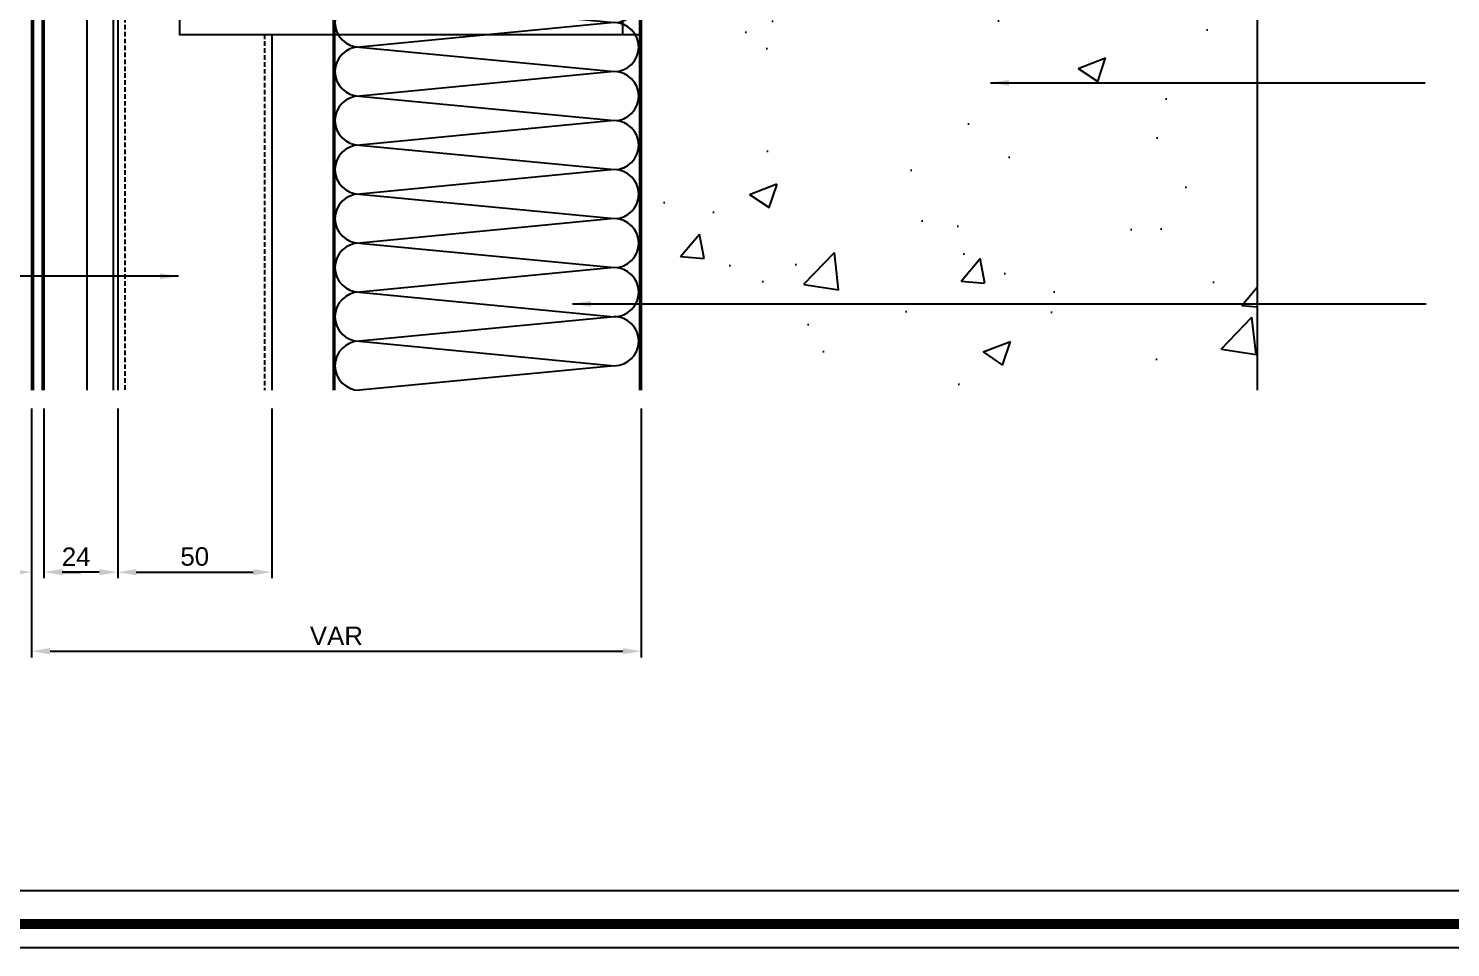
# Model space of a CAD drawing. Header units: millimetres. Extents: x 3549 to 7984, y 668 to 4080.
# Drawn here: x 3952.9 to 4414.6, y 3019.9 to 3318.3 of the extents above; entities that cross this region are included whole.
import ezdxf

# ---------------------------------------------------------------- set-up
doc = ezdxf.new("R2010")
doc.units = ezdxf.units.MM
doc.linetypes.add('HIDDEN', pattern=[0.375, 0.25, -0.125])
doc.layers.get('Defpoints').update_dxf_attribs({"color": 211})
for name, color, linetype in [('3', 3, 'Continuous'), ('4', 4, 'Continuous'), ('A-SECT-WALL', 52, 'Continuous'), ('Dims', 1, 'Continuous'), ('FAST', 60, 'Continuous'), ('nt', 34, 'Continuous'), ('PI', 6, 'Continuous'), ('Structure', 6, 'Continuous'), ('TE 07', 7, 'Continuous')]:
    doc.layers.add(name, color=color, linetype=linetype)
doc.layers.add('NT Panel', color=7, linetype='Continuous', true_color=0xbfff7f)
doc.layers.add('PANEL', color=9, linetype='Continuous', true_color=0x808080)
doc.styles.get("Standard").update_dxf_attribs({"font": 'arial.ttf'})
doc.dimstyles.new('Telling', dxfattribs={"dimscale": 2, "dimtxt": 3, "dimasz": 3, "dimexe": 1, "dimexo": 3, "dimgap": 1, "dimtad": 1, "dimdec": 1, "dimrnd": 1, "dimdsep": 46, "dimtxsty": 'Standard', "dimcen": 3, "dimclrd": 1, "dimclre": 1, "dimclrt": 2, "dimadec": 0, "dimazin": 0, "dimtfac": 1, "dimtdec": 1, "dimtofl": 0, "dimtmove": 0, "dimatfit": 0, "dimfxl": 1, "dimtolj": 1, "dimtzin": 0, "dimlwe": -1, "dimarcsym": 0})

# ---------------------------------------------------------------- blocks, each defined once
blk = doc.blocks.new('*D51')
at = {"layer": 'Defpoints', "color": 0, "transparency": 16777216}
for p in [(3957.87, 3200.85), (3981.87, 3200.85), (3957.87, 3141.76)]:
    blk.add_point(p, dxfattribs=at)
at = {"layer": 'Dims', "color": 1, "transparency": 16777216}
for p, q in [((3957.87, 3194.85), (3957.87, 3139.76)), ((3981.87, 3194.85), (3981.87, 3139.76))]:
    blk.add_line(p, q, dxfattribs=at)
at = {"layer": 'Dims', "color": 1, "lineweight": -2, "transparency": 16777216}
blk.add_line((3975.87, 3141.76), (3963.87, 3141.76), dxfattribs=at)
at = {"layer": 'Dims', "color": 1, "transparency": 16777216}
for points in [[(3963.87, 3142.76), (3963.87, 3140.76), (3957.87, 3141.76)], [(3975.87, 3142.76), (3975.87, 3140.76), (3981.87, 3141.76)]]:
    blk.add_solid(points, dxfattribs=at)
at = {"layer": 'Dims', "color": 2, "transparency": 16777216, "insert": (3968.37, 3146.77), "char_height": 6, "attachment_point": 5}
blk.add_mtext('\\A1;24', dxfattribs=at)
blk = doc.blocks.new('*D39')
at = {"layer": 'Defpoints', "color": 0, "transparency": 16777216}
for p in [(3953.87, 3480.38), (3701.16, 3200.85), (3953.87, 3200.85)]:
    blk.add_point(p, dxfattribs=at)
at = {"layer": 'Dims', "color": 1, "transparency": 16777216}
blk.add_line((3947.87, 3480.38), (3699.16, 3480.38), dxfattribs=at)
at = {"layer": 'Dims', "color": 1, "lineweight": -2, "transparency": 16777216}
blk.add_line((3701.16, 3474.38), (3701.16, 3206.85), dxfattribs=at)
at = {"layer": 'Dims', "color": 1, "transparency": 16777216}
for points in [[(3700.16, 3474.38), (3702.16, 3474.38), (3701.16, 3480.38)], [(3700.16, 3206.85), (3702.16, 3206.85), (3701.16, 3200.85)]]:
    blk.add_solid(points, dxfattribs=at)
at = {"layer": 'Dims', "color": 2, "transparency": 16777216, "insert": (3696.11, 3340.62), "char_height": 6, "attachment_point": 5, "rotation": 90}
blk.add_mtext('\\A1;ALUMIX FLUX "DIM"', dxfattribs=at)
blk = doc.blocks.new('*D41')
at = {"layer": 'Defpoints', "color": 0, "transparency": 16777216}
for p in [(3953.87, 3200.85), (3957.87, 3200.85), (3953.87, 3141.76)]:
    blk.add_point(p, dxfattribs=at)
at = {"layer": 'Dims', "color": 1, "transparency": 16777216}
for p, q in [((3953.87, 3194.85), (3953.87, 3139.76)), ((3957.87, 3194.85), (3957.87, 3139.76))]:
    blk.add_line(p, q, dxfattribs=at)
at = {"layer": 'Dims', "color": 1, "lineweight": -2, "transparency": 16777216}
for p, q in [((3947.87, 3141.76), (3933.72, 3141.76)), ((3963.87, 3141.76), (3969.87, 3141.76))]:
    blk.add_line(p, q, dxfattribs=at)
at = {"layer": 'Dims', "color": 1, "transparency": 16777216}
for points in [[(3947.87, 3142.76), (3947.87, 3140.76), (3953.87, 3141.76)], [(3963.87, 3142.76), (3963.87, 3140.76), (3957.87, 3141.76)]]:
    blk.add_solid(points, dxfattribs=at)
at = {"layer": 'Dims', "color": 2, "transparency": 16777216, "insert": (3937.8, 3146.76), "char_height": 6, "attachment_point": 5}
blk.add_mtext('\\A1;4', dxfattribs=at)
blk = doc.blocks.new('AL-TEMPLATE')
at = {"color": 9, "const_width": 2.5}
blk.add_lwpolyline([(1976.34, 1509.45), (2808.34, 1509.45), (2808.34, 927.05), (1976.34, 927.05)], close=True, dxfattribs=at)
at = {"layer": 'nt', "color": 254, "linetype": 'Continuous', "ltscale": 2}
blk.add_lwpolyline([(1972.34, 1515.25), (1972.34, 921.25), (2812.34, 921.25), (2812.34, 1515.25)], close=True, dxfattribs=at)
at = {"layer": 'TE 07'}
blk.add_lwpolyline([(1984.07, 1501.32), (2709.08, 1501.32), (2709.08, 935.18), (1984.07, 935.18)], close=True, dxfattribs=at)
blk = doc.blocks.new('*D53')
at = {"layer": 'Defpoints', "color": 0, "transparency": 16777216}
for p in [(3953.87, 3200.85), (4151.87, 3200.85), (4151.87, 3116.1)]:
    blk.add_point(p, dxfattribs=at)
at = {"layer": 'Dims', "color": 1, "transparency": 16777216}
for p, q in [((3953.87, 3194.85), (3953.87, 3114.1)), ((4151.87, 3194.85), (4151.87, 3114.1))]:
    blk.add_line(p, q, dxfattribs=at)
at = {"layer": 'Dims', "color": 1, "lineweight": -2, "transparency": 16777216}
blk.add_line((3959.87, 3116.1), (4145.87, 3116.1), dxfattribs=at)
at = {"layer": 'Dims', "color": 1, "transparency": 16777216}
for points in [[(3959.87, 3117.1), (3959.87, 3115.1), (3953.87, 3116.1)], [(4145.87, 3117.1), (4145.87, 3115.1), (4151.87, 3116.1)]]:
    blk.add_solid(points, dxfattribs=at)
at = {"layer": 'Dims', "color": 2, "transparency": 16777216, "insert": (4052.87, 3121.1), "char_height": 6, "attachment_point": 5}
blk.add_mtext('\\A1;VAR', dxfattribs=at)
blk = doc.blocks.new('*D54')
at = {"layer": 'Defpoints', "color": 0, "transparency": 16777216}
for p in [(3981.87, 3200.85), (4031.87, 3200.85), (4031.87, 3141.76)]:
    blk.add_point(p, dxfattribs=at)
at = {"layer": 'Dims', "color": 1, "transparency": 16777216}
for p, q in [((3981.87, 3194.85), (3981.87, 3139.76)), ((4031.87, 3194.85), (4031.87, 3139.76))]:
    blk.add_line(p, q, dxfattribs=at)
at = {"layer": 'Dims', "color": 1, "lineweight": -2, "transparency": 16777216}
blk.add_line((3987.87, 3141.76), (4025.87, 3141.76), dxfattribs=at)
at = {"layer": 'Dims', "color": 1, "transparency": 16777216}
for points in [[(3987.87, 3142.76), (3987.87, 3140.76), (3981.87, 3141.76)], [(4025.87, 3142.76), (4025.87, 3140.76), (4031.87, 3141.76)]]:
    blk.add_solid(points, dxfattribs=at)
at = {"layer": 'Dims', "color": 2, "transparency": 16777216, "insert": (4006.87, 3146.82), "char_height": 6, "attachment_point": 5}
blk.add_mtext('\\A1;50', dxfattribs=at)
blk = doc.blocks.new('sandwitch-p')
at = {"layer": 'PANEL'}
for p, q in [((-402.14, 2613.74), (-394.18, 2696.5)), ((-394.18, 2696.5), (-386.22, 2613.74)), ((-386.22, 2613.74), (-378.27, 2696.5)), ((-378.27, 2696.5), (-370.31, 2613.74)), ((-370.31, 2613.74), (-362.35, 2696.5)), ((-362.35, 2696.5), (-354.39, 2613.74)), ((-354.39, 2613.74), (-346.43, 2696.5)), ((-346.43, 2696.5), (-338.48, 2613.74)), ((-338.48, 2613.74), (-330.52, 2696.5)), ((-330.52, 2696.5), (-322.56, 2613.74))]:
    blk.add_line(p, q, dxfattribs=at)
for points in [[(-322.56, 2705.28), (-410.1, 2705.28)], [(-322.56, 2704.78), (-410.1, 2704.78)], [(-322.56, 2605.78), (-410.1, 2605.78)], [(-322.56, 2605.28), (-410.1, 2605.28)]]:
    blk.add_lwpolyline(points, dxfattribs=at)
for centre, start, end in [((-402.14, 2696.5), 0, 180), ((-386.22, 2696.5), 0, 180), ((-370.31, 2696.5), 0, 180), ((-354.39, 2696.5), 0, 180), ((-338.48, 2696.5), 0, 180), ((-394.18, 2613.74), 180, 0), ((-378.27, 2613.74), 180, 0), ((-362.35, 2613.74), 180, 0), ((-346.43, 2613.74), 180, 0), ((-330.52, 2613.74), 180, 0)]:
    blk.add_arc(centre, 7.96, start, end, dxfattribs=at)

msp = doc.modelspace()

# ---------------------------------------------------------------- hatches: boundary and pattern name
at = {"layer": 'Structure'}
h = msp.add_hatch(dxfattribs=at)
h.set_pattern_fill('AR-CONC', color=256, scale=0.5, style=0)
h.set_pattern_definition([(50, (6261.28, -11037.26), (91.09233, -7.96954), [9.525, -104.775]), (355, (6261.28, -11037.26), (-17.6217, 95.5284), [7.62, -83.8203]), (100.45144, (6268.87, -11037.93), (73.4706, 87.5589), [8.095, -89.0451]), (46.1842, (6261.28, -11011.86), (135.5395, -21.0212), [14.2875, -157.1625]), (96.6356, (6272.57, -11013.61), (118.7021, 123.7131), [12.1425, -133.5678]), (351.1842, (6261.28, -11011.86), (118.7021, 123.713), [11.43, -125.7299]), (21, (6273.98, -11018.21), (75.8072, -51.1326), [9.525, -104.775]), (326, (6273.98, -11018.21), (30.901, 92.094), [7.62, -83.82]), (71.45144, (6280.3, -11022.47), (106.7082, 40.9614), [8.095, -89.04497]), (37.5, (6261.28, -11037.262), (1.5443, 42.27752), [0, -82.804, 0, -85.09, 0, -84.1375]), (7.5, (6261.28, -11037.26), (33.40983, 50.09029), [0, -48.514, 0, -80.899, 0, -32.0675]), (327.5, (6232.958, -11037.262), (67.7953, -2.86437), [0, -31.75, 0, -99.06, 0, -131.445]), (317.5, (6220.26, -11037.26), (74.0646, 12.71325), [0, -41.275, 0, -65.786, 0, -93.345])])
h.paths.add_polyline_path([(4151.87, 3565.98), (4351.87, 3565.98), (4351.87, 3200.85), (4151.87, 3200.85)])

# ---------------------------------------------------------------- linework, layer by layer
at = {"color": 2}
msp.add_line((4145.87, 3316.38), (4145.87, 3396.38), dxfattribs=at)
at = {"layer": '3', "color": 4}
for p, q in [((3981.87, 3632.38), (3981.87, 3200.85)), ((4031.87, 3316.38), (4031.87, 3200.85))]:
    msp.add_line(p, q, dxfattribs=at)
at = {"layer": 'A-SECT-WALL', "color": 5}
for p, q in [((3954.37, 3479.88), (3954.37, 3200.85)), ((3957.37, 3476.88), (3957.37, 3200.85))]:
    msp.add_line(p, q, dxfattribs=at)
at = {"layer": 'FAST', "color": 61}
msp.add_lwpolyline([(4151.87, 3396.38), (4001.87, 3396.37), (4001.87, 3316.37), (4151.87, 3316.38)], close=True, dxfattribs=at)
at = {"layer": 'NT Panel', "color": 30, "true_color": 0xff7f00}
for p, q in [((3953.87, 3476.38), (3953.87, 3200.85)), ((3957.87, 3476.38), (3957.87, 3200.85))]:
    msp.add_line(p, q, dxfattribs=at)
at = {"layer": 'NT Panel', "color": 9}
for p, q in [((3971.87, 3476.38), (3971.87, 3200.85)), ((3980.37, 3476.38), (3980.37, 3200.85))]:
    msp.add_line(p, q, dxfattribs=at)
at = {"layer": 'PI', "color": 5, "linetype": 'HIDDEN', "ltscale": 6}
for p, q in [((3984.17, 3629.99), (3984.17, 3200.85)), ((4029.57, 3316.38), (4029.57, 3200.85))]:
    msp.add_line(p, q, dxfattribs=at)
at = {"layer": 'Structure'}
for p, q in [((4151.87, 3565.98), (4151.87, 3200.85)), ((4351.87, 3565.98), (4351.87, 3200.85))]:
    msp.add_line(p, q, dxfattribs=at)

# ---------------------------------------------------------------- block references
at = {"rotation": 270}
for p in [(1446.59, 2941.96), (1446.59, 2878.29)]:
    msp.add_blockref('sandwitch-p', p, dxfattribs=at)
at = {"layer": '4', "xscale": 1.32, "yscale": 1.32, "zscale": 1.32}
msp.add_blockref('AL-TEMPLATE', (945.56, 1803.82), dxfattribs=at)

# ---------------------------------------------------------------- dimensions: what is measured, and where the dimension line sits
at = {"layer": 'Dims'}
dim = msp.add_linear_dim(base=(3701.16, 3200.85), p1=(3953.87, 3480.38), p2=(3953.87, 3200.85), angle=270, text='ALUMIX FLUX "DIM"', dimstyle='Telling', override={"dimse2": 1}, dxfattribs=at)
dim.commit()
dim.dimension.update_dxf_attribs({"geometry": '*D39', "text_midpoint": (3696.11, 3340.62)})
for base, p1, p2, picture, middle in [((3953.87, 3141.76), (3957.87, 3200.85), (3953.87, 3200.85), '*D41', (3937.8, 3146.76)), ((4031.87, 3141.76), (3981.87, 3200.85), (4031.87, 3200.85), '*D54', (4006.87, 3146.82))]:
    dim = msp.add_linear_dim(base=base, p1=p1, p2=p2, dimstyle='Telling', dxfattribs=at)
    dim.commit()
    dim.dimension.update_dxf_attribs({"geometry": picture, "text_midpoint": middle})
dim = msp.add_linear_dim(base=(4151.87, 3116.1), p1=(3953.87, 3200.85), p2=(4151.87, 3200.85), text='VAR', dimstyle='Telling', dxfattribs=at)
dim.commit()
dim.dimension.update_dxf_attribs({"geometry": '*D53', "text_midpoint": (4052.87, 3121.1)})
dim = msp.add_linear_dim(base=(3957.87, 3141.76), p1=(3981.87, 3200.85), p2=(3957.87, 3200.85), dimstyle='Telling', dxfattribs=at)
dim.commit()
dim.dimension.update_dxf_attribs({"geometry": '*D51', "text_midpoint": (3968.37, 3141.76), "dimtype": 160})

# ---------------------------------------------------------------- leaders
for points in [[(4265.27, 3300.68), (4406.4, 3300.68)], [(4001.61, 3237.82), (3868.33, 3237.82)], [(4129.5, 3228.91), (4406.74, 3228.91)]]:
    msp.add_leader(points, dimstyle='Telling', override={"dimgap": 1, "dimtad": 0}, dxfattribs=at)

doc.saveas('drawing.dxf')
